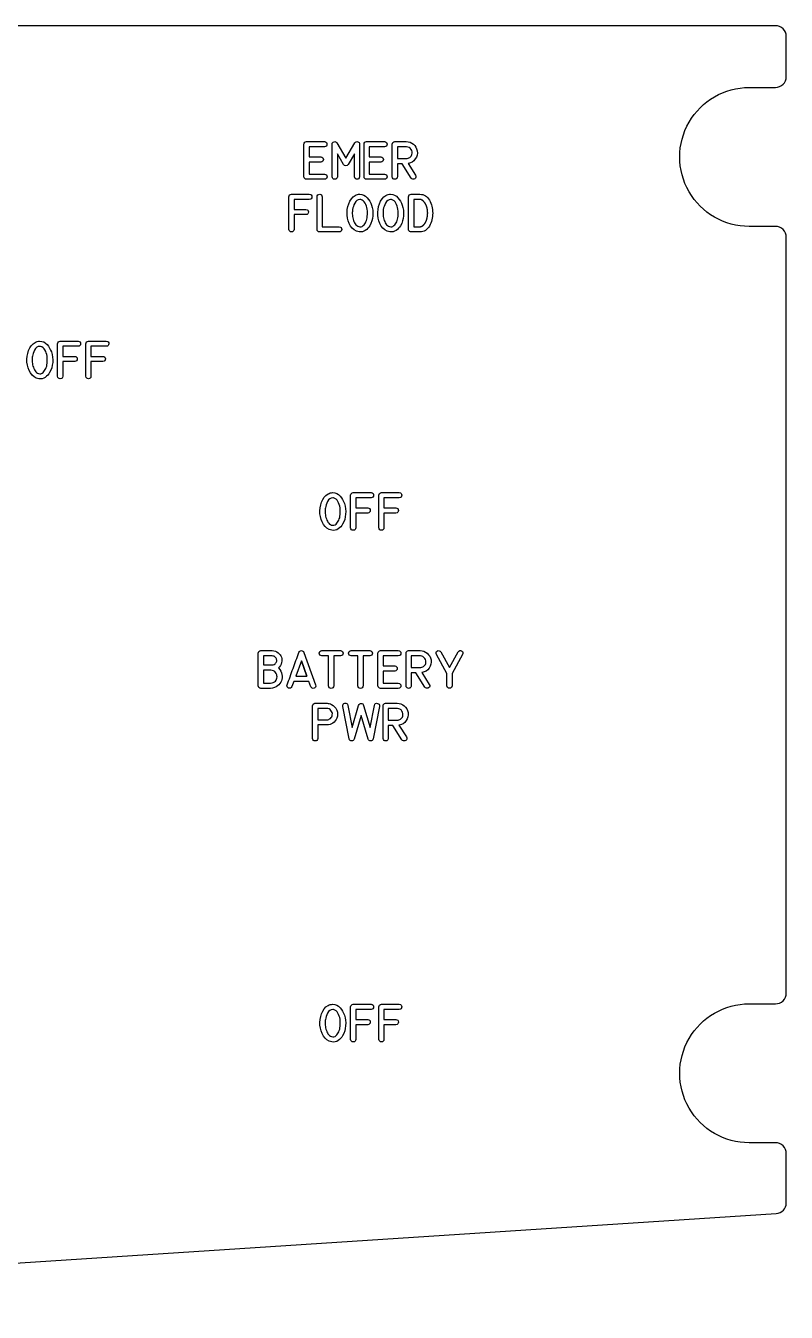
# Model space of a CAD drawing. Extents: x 33 to 177, y 88 to 209.
# Drawn here: x 105.6 to 176.7, y 88.3 to 208.7 of the extents above; entities that cross this region are included whole.
import ezdxf

# ---------------------------------------------------------------- set-up
doc = ezdxf.new("R2010")
doc.units = 0
doc.layers.add('Top', color=7, linetype='CONTINUOUS')

msp = doc.modelspace()

# ---------------------------------------------------------------- linework, layer by layer
at = {"layer": 'Top', "color": 3}
for points in [[(175.724937, 208.678362), (34.274989, 208.678362)], [(176.724956, 203.904044), (176.724956, 207.678343)], [(173.262442, 202.904062), (175.724937, 202.904062)], [(175.724937, 189.904063), (173.262442, 189.904063)], [(176.724956, 118.17907), (176.724956, 188.904044)], [(173.262442, 117.179085), (175.724937, 117.179085)], [(175.724937, 104.179078), (173.262442, 104.179078)], [(176.724956, 98.546497), (176.724956, 103.179059)], [(34.340076, 88.323608), (175.790059, 97.548595)]]:
    msp.add_lwpolyline(points, dxfattribs=at)
at = {"layer": 'Top', "color": 1}
for points in [[(131.621449, 194.555001), (131.621449, 197.597013)], [(131.866051, 197.838167), (133.533471, 197.838167)], [(134.256734, 194.551558), (134.256734, 197.593566)], [(134.709763, 197.721035), (135.538305, 196.296494), (136.375462, 197.721035)], [(136.825045, 197.593566), (136.825002, 194.551558)], [(137.237649, 194.555001), (137.237649, 197.597013)], [(137.48225, 197.838167), (139.149671, 197.838167)], [(139.872892, 194.553265), (139.872892, 197.596999)], [(140.114046, 197.838153), (141.183747, 197.838153)], [(133.533471, 197.35758), (132.105484, 197.35758), (132.105484, 196.415348), (133.194128, 196.415348)], [(135.329835, 195.69188), (134.742448, 196.697845), (134.744212, 194.551558)], [(136.339246, 194.551558), (136.339246, 196.703013), (135.748412, 195.69188)], [(139.149671, 197.35758), (137.721683, 197.35758), (137.721683, 196.415348), (138.810331, 196.415348)], [(141.207863, 197.352411), (140.358648, 197.352411), (140.358648, 196.249984), (141.183747, 196.249984)], [(133.194128, 195.926145), (132.105484, 195.926145), (132.105484, 194.794434), (133.533471, 194.794434)], [(138.810331, 195.926145), (137.721683, 195.926145), (137.721683, 194.794434), (139.149671, 194.794434)], [(141.638497, 194.424089), (140.789286, 195.76595), (140.358648, 195.76595), (140.358648, 194.553279)], [(141.388731, 195.784883), (141.355994, 195.779732), (142.048463, 194.684191)], [(133.533471, 194.310399), (131.866051, 194.310399)], [(139.149671, 194.310399), (137.48225, 194.310399)], [(130.205961, 189.631027), (130.205961, 192.669592)], [(130.450558, 192.914194), (132.117983, 192.914194)], [(132.841203, 189.624137), (132.841203, 192.669592)], [(133.326959, 192.669592), (133.326959, 189.865292), (134.916868, 189.867056)], [(141.401294, 189.631027), (141.39953, 189.631027), (141.401294, 192.673039)], [(141.642406, 192.914208), (141.640727, 192.914194)], [(141.640727, 192.914194), (142.452043, 192.914194)], [(132.114536, 192.430159), (130.689995, 192.430159), (130.689995, 191.487928), (131.801034, 191.487928)], [(142.467494, 192.429341), (142.458887, 192.429341), (142.452008, 192.429341), (141.883571, 192.429341), (141.883571, 189.873085), (141.883571, 189.873085), (142.452043, 189.872182)], [(142.655278, 192.372367), (142.624268, 192.387889)], [(143.129339, 191.652307), (143.125811, 191.669523)], [(143.170826, 191.431787), (143.170826, 191.449002)], [(131.801034, 191.003893), (130.689995, 191.003893), (130.689995, 189.631027)], [(143.153469, 190.770387), (143.156997, 190.787602)], [(143.172589, 190.88578), (143.172589, 190.899573)], [(143.184937, 191.051197), (143.184937, 191.066684)], [(143.188464, 191.199257), (143.188464, 191.218201), (143.188464, 191.233688), (143.188464, 191.250904)], [(143.188464, 191.085628), (143.188464, 191.099421)], [(143.190228, 191.118366), (143.190228, 191.133853), (143.190228, 191.151068), (143.190228, 191.166555), (143.190228, 191.18377)], [(134.915143, 189.384746), (133.085805, 189.384704)], [(142.452043, 189.386426), (141.640727, 189.386426), (141.644254, 189.386426), (141.640727, 189.386426)], [(142.452043, 189.872182), (142.458922, 189.872182), (142.46753, 189.872182), (142.47268, 189.872182)], [(142.481288, 189.873945), (142.488167, 189.873945)], [(142.498504, 189.875709), (142.505383, 189.875709)], [(142.51399, 189.877473), (142.52087, 189.877473)], [(142.558758, 189.889679), (142.565637, 189.889679)], [(142.653443, 189.927814), (142.670659, 189.936422)], [(142.686145, 189.946829), (142.701632, 189.957165)], [(142.767037, 190.003803), (142.780831, 190.017596), (142.78771, 190.024475), (142.796318, 190.033083), (142.803197, 190.039962), (142.811805, 190.04857)], [(142.827291, 190.062364), (142.834171, 190.069243), (142.842778, 190.07785), (142.849658, 190.08473)], [(108.584729, 175.889764), (108.584729, 178.928329)], [(108.82933, 179.17293), (110.496751, 179.17293)], [(110.493308, 178.688896), (109.068763, 178.688896), (109.068763, 177.746664), (110.179802, 177.746664)], [(111.219972, 175.889764), (111.219972, 178.928329)], [(111.464573, 179.17293), (113.131994, 179.17293)], [(113.128551, 178.688896), (111.704006, 178.688896), (111.704006, 177.746664), (112.815045, 177.746664)], [(110.179802, 177.26263), (109.068763, 177.26263), (109.068763, 175.889764)], [(112.815045, 177.26263), (111.704006, 177.26263), (111.704006, 175.889764)], [(136.230175, 164.997974), (137.897599, 164.997974)], [(138.865421, 164.997974), (140.532842, 164.997974)], [(135.985573, 161.714807), (135.985573, 164.753373)], [(137.894152, 164.513939), (136.469611, 164.513939), (136.469611, 163.571708), (137.58065, 163.571708)], [(138.62082, 161.714807), (138.62082, 164.753373)], [(140.529395, 164.513939), (139.104854, 164.513939), (139.104854, 163.571708), (140.215893, 163.571708)], [(137.58065, 163.087673), (136.469611, 163.087673), (136.469611, 161.714807)], [(140.215893, 163.087673), (139.104854, 163.087673), (139.104854, 161.714807)], [(127.336428, 146.930369), (127.336428, 149.974102)], [(127.58103, 150.218704), (128.650741, 150.218704)], [(128.650741, 149.729501), (127.82392, 149.729501), (127.82392, 148.88029), (128.655909, 148.88029)], [(131.606139, 150.060229), (132.710288, 147.014774)], [(133.292585, 150.218704), (135.040964, 150.218704)], [(133.924757, 146.932094), (133.924757, 149.732948), (133.292585, 149.732948)], [(135.040964, 149.732948), (134.410513, 149.732948), (134.410513, 146.932094)], [(136.033657, 150.218704), (137.782036, 150.218704)], [(136.665829, 146.932094), (136.665829, 149.732948), (136.033657, 149.732948)], [(137.782036, 149.732948), (137.151585, 149.732948), (137.151585, 146.932094)], [(138.533582, 146.935537), (138.533582, 149.977549)], [(138.778183, 150.218704), (140.445604, 150.218704)], [(140.445604, 149.738116), (139.017616, 149.738116), (139.017616, 148.795884), (140.106264, 148.795884)], [(141.168824, 146.933801), (141.168824, 149.977535)], [(141.409982, 150.21869), (142.479679, 150.21869)], [(142.503795, 149.732948), (141.654584, 149.732948), (141.654584, 148.63052), (142.479679, 148.63052)], [(144.991503, 146.938984), (144.991503, 148.091364), (144.002765, 149.860417)], [(144.424788, 150.09296), (145.232661, 148.649468), (146.040531, 150.09296)], [(146.462554, 149.860417), (145.472094, 148.091364), (145.472094, 146.938984)], [(128.518104, 148.396255), (127.82392, 148.396255), (127.82392, 147.178417), (128.497434, 147.178417)], [(140.106264, 148.306682), (139.017616, 148.306682), (139.017616, 147.17497), (140.445604, 147.17497)], [(142.934433, 146.804625), (142.085218, 148.146486), (141.654584, 148.146486), (141.654584, 146.933816)], [(142.684664, 148.165419), (142.651926, 148.160269), (143.344399, 147.064728)], [(132.253816, 146.845967), (132.076394, 147.338613), (130.672522, 147.338613), (130.500265, 146.858025)], [(128.50261, 146.690936), (128.497424, 146.690936), (127.58103, 146.690936)], [(140.445604, 146.690936), (138.778183, 146.690936)], [(132.422941, 142.009789), (132.422941, 145.053522)], [(132.650316, 145.294677), (132.665838, 145.294677), (133.74766, 145.294719)], [(133.74766, 144.808963), (132.910503, 144.808963), (132.910503, 143.753042), (133.74766, 143.753042)], [(133.74766, 145.294719), (133.780397, 145.294719)], [(135.848301, 141.965043), (135.252299, 145.007055)], [(135.734612, 145.09835), (136.132519, 143.034743), (136.735408, 145.09835)], [(137.20222, 145.09835), (137.805108, 143.038186), (138.208184, 145.09835)], [(138.685328, 145.007055), (138.089326, 141.965043)], [(139.019951, 142.009817), (139.019951, 145.053551)], [(139.26111, 145.294705), (140.330806, 145.294705)], [(140.354922, 144.808963), (139.505711, 144.808963), (139.505711, 143.706536), (140.330806, 143.706536)], [(133.780316, 143.267286), (133.747579, 143.265522), (132.910422, 143.265522), (132.910422, 142.009789)], [(137.619075, 141.940927), (136.967951, 144.163008), (136.321999, 141.940927)], [(140.78556, 141.880637), (139.936346, 143.222501), (139.505711, 143.222501), (139.505711, 142.009831)], [(140.535791, 143.241435), (140.503053, 143.236249), (141.195526, 142.140743)], [(135.985573, 113.853434), (135.985573, 116.891999)], [(136.230175, 117.136601), (137.897599, 117.136601)], [(138.62082, 113.853434), (138.62082, 116.891999)], [(138.865421, 117.136601), (140.532842, 117.136601)], [(137.894152, 116.652566), (136.469611, 116.652566), (136.469611, 115.710335), (137.58065, 115.710335)], [(140.529395, 116.652566), (139.104854, 116.652566), (139.104854, 115.710335), (140.215893, 115.710335)], [(137.58065, 115.2263), (136.469611, 115.2263), (136.469611, 113.853434)], [(140.215893, 115.2263), (139.104854, 115.2263), (139.104854, 113.853434)]]:
    msp.add_lwpolyline(points, dxfattribs=at)
for points in [[(133.533471, 197.35758)], [(139.149671, 197.35758)], [(136.853337, 192.424991)], [(137.940296, 191.899615)], [(139.728504, 192.424991)], [(140.815423, 191.899615)], [(130.205961, 189.631027)], [(106.913657, 178.683728)], [(108.000584, 178.158351)], [(108.584729, 175.889764)], [(111.219972, 175.889764)], [(134.314509, 164.508771)], [(135.401428, 163.983395)], [(135.985573, 161.714807)], [(138.62082, 161.714807)], [(128.650741, 149.729501)], [(131.900693, 147.822647), (131.377042, 149.269583), (130.849944, 147.822647)], [(131.377042, 149.269583), (131.900693, 147.822647)], [(140.445604, 149.738116)], [(130.047236, 147.023389)], [(133.924757, 146.932094)], [(136.665829, 146.932094)], [(133.74766, 144.808963)], [(137.20222, 145.09835)], [(134.314509, 116.647398)], [(135.401428, 116.122022)], [(135.985573, 113.853434)], [(138.62082, 113.853434)]]:
    msp.add_lwpolyline(points, close=True, dxfattribs=at)
at = {"layer": 'Top', "color": 3}
for points in [[(176.431446, 208.385733), (176.243661, 208.573235), (175.990367, 208.678539), (175.724937, 208.678362)], [(176.724956, 207.678343), (176.724744, 207.943738), (176.619157, 208.198267), (176.431446, 208.385733)], [(176.432361, 203.197644), (176.619864, 203.385355), (176.725168, 203.638757), (176.724956, 203.904044)], [(167.63324, 199.654062), (168.794337, 201.665141), (170.940248, 202.904062), (173.262442, 202.904062)], [(175.724937, 202.904062), (175.990367, 202.904237), (176.244756, 203.009858), (176.432361, 203.197644)], [(167.63324, 193.154063), (166.472143, 195.165142), (166.472143, 197.642946), (167.63324, 199.654062)], [(173.262442, 189.904063), (170.940248, 189.904063), (168.794337, 191.142947), (167.63324, 193.154063)], [(176.431446, 189.611468), (176.243661, 189.79897), (175.990367, 189.90424), (175.724937, 189.904063)], [(176.724956, 188.904044), (176.724744, 189.169439), (176.619157, 189.423968), (176.431446, 189.611468)], [(176.432361, 117.472667), (176.619864, 117.660381), (176.725168, 117.91378), (176.724956, 118.17907)], [(167.63324, 113.929087), (168.794337, 115.940166), (170.940248, 117.179085), (173.262442, 117.179085)], [(175.724937, 117.179085), (175.990367, 117.179262), (176.244756, 117.284884), (176.432361, 117.472667)], [(167.63324, 107.429089), (166.472143, 109.440168), (166.472143, 111.917971), (167.63324, 113.929087)], [(173.262442, 104.179078), (170.940248, 104.179078), (168.794337, 105.417962), (167.63324, 107.429089)], [(176.431446, 103.886501), (176.243661, 104.073985), (175.990367, 104.179263), (175.724937, 104.179078)], [(176.724956, 103.179059), (176.724744, 103.444462), (176.619157, 103.698991), (176.431446, 103.886501)], [(175.790059, 97.548595), (176.316262, 97.583281), (176.725239, 98.019156), (176.724956, 98.546497)]]:
    msp.add_open_spline(points, degree=3, dxfattribs=at)
at = {"layer": 'Top', "color": 1}
for points in [[(131.621449, 197.597013), (131.643274, 197.748596), (131.724808, 197.828981), (131.866051, 197.838167)], [(133.533471, 197.838167), (133.695389, 197.825538), (133.775774, 197.744579), (133.774626, 197.595291)], [(133.774626, 197.595291), (133.774626, 197.447151), (133.694241, 197.367914), (133.533471, 197.35758)], [(134.256734, 197.593566), (134.26593, 197.725629), (134.323922, 197.804293), (134.43071, 197.829556)], [(134.43071, 197.829556), (134.537507, 197.855967), (134.630525, 197.819794), (134.709763, 197.721035)], [(136.375462, 197.721035), (136.454698, 197.819794), (136.546567, 197.855967), (136.651069, 197.829556)], [(136.651069, 197.829556), (136.756719, 197.803143), (136.814711, 197.724479), (136.825045, 197.593566)], [(137.237649, 197.597013), (137.259474, 197.748596), (137.341008, 197.828981), (137.48225, 197.838167)], [(139.149671, 197.838167), (139.311591, 197.825538), (139.391976, 197.744579), (139.390826, 197.595291)], [(139.390826, 197.595291), (139.390826, 197.447151), (139.310441, 197.367914), (139.149671, 197.35758)], [(139.872892, 197.596999), (139.872892, 197.663603), (139.895859, 197.720447), (139.941792, 197.767531)], [(139.941792, 197.767531), (139.988876, 197.814613), (140.046294, 197.838153), (140.114046, 197.838153)], [(141.183747, 197.838153), (141.44098, 197.838153), (141.664336, 197.756046), (141.853814, 197.591831)], [(141.853814, 197.591831), (142.043296, 197.428763), (142.161003, 197.221484), (142.206937, 196.969994)], [(133.194128, 196.415348), (133.357196, 196.391232), (133.438156, 196.309125), (133.437008, 196.169025)], [(138.810331, 196.415348), (138.973399, 196.391232), (139.054358, 196.309125), (139.053208, 196.169025)], [(141.183747, 196.249984), (141.30088, 196.249984), (141.408827, 196.285583), (141.507585, 196.35678)], [(141.635054, 197.1147), (141.5317, 197.258245), (141.389303, 197.337482), (141.207863, 197.352411)], [(142.034683, 196.212075), (141.872763, 195.977807), (141.657446, 195.83541), (141.388731, 195.784883)], [(141.507585, 196.35678), (141.607492, 196.42798), (141.674671, 196.520998), (141.709123, 196.635834)], [(141.709123, 196.635834), (141.763096, 196.812681), (141.738406, 196.972303), (141.635054, 197.1147)], [(142.206937, 196.969994), (142.255169, 196.70013), (142.197751, 196.44749), (142.034683, 196.212075)], [(133.437008, 196.169025), (133.437008, 196.030073), (133.356048, 195.949114), (133.194128, 195.926145)], [(135.536542, 195.573026), (135.459601, 195.569593), (135.390699, 195.609211), (135.329835, 195.69188)], [(135.748412, 195.69188), (135.685253, 195.616088), (135.61463, 195.57647), (135.536542, 195.573026)], [(139.053208, 196.169025), (139.053208, 196.030073), (138.972249, 195.949114), (138.810331, 195.926145)], [(131.866051, 194.310399), (131.722503, 194.328767), (131.64097, 194.410301), (131.621449, 194.555001)], [(133.533471, 194.794434), (133.695389, 194.770318), (133.776348, 194.689359), (133.776348, 194.551558)], [(133.776348, 194.551558), (133.776348, 194.413754), (133.695389, 194.333368), (133.533471, 194.310399)], [(134.494446, 194.312125), (134.347456, 194.3133), (134.268218, 194.393112), (134.256734, 194.551558)], [(134.744212, 194.551558), (134.725844, 194.391936), (134.642589, 194.312125), (134.494446, 194.312125)], [(136.580401, 194.310399), (136.443747, 194.311575), (136.363362, 194.391961), (136.339246, 194.551558)], [(136.825002, 194.551558), (136.799739, 194.390786), (136.718205, 194.310399), (136.580401, 194.310399)], [(137.48225, 194.310399), (137.338705, 194.328767), (137.257172, 194.410301), (137.237649, 194.555001)], [(139.149671, 194.794434), (139.311591, 194.770318), (139.392551, 194.689359), (139.392551, 194.551558)], [(139.392551, 194.551558), (139.392551, 194.413754), (139.311591, 194.333368), (139.149671, 194.310399)], [(139.96763, 194.362064), (139.904471, 194.409145), (139.872892, 194.472879), (139.872892, 194.553265)], [(140.222568, 194.33624), (140.131847, 194.292602), (140.046868, 194.30121), (139.96763, 194.362064)], [(140.358648, 194.553279), (140.358648, 194.453373), (140.313288, 194.381027), (140.222568, 194.33624)], [(141.79525, 194.317289), (141.72405, 194.329919), (141.671799, 194.365518), (141.638497, 194.424089)], [(141.986452, 194.35691), (141.931331, 194.317864), (141.867597, 194.304657), (141.79525, 194.317289)], [(142.048463, 194.684191), (142.121958, 194.554428), (142.101287, 194.445334), (141.986452, 194.35691)], [(130.205961, 192.669592), (130.226633, 192.821176), (130.308166, 192.902709), (130.450558, 192.914194)], [(132.357416, 192.669592), (132.357416, 192.520304), (132.276456, 192.440493), (132.114536, 192.430159)], [(132.117983, 192.914194), (132.277605, 192.901564), (132.357416, 192.82003), (132.357416, 192.669592)], [(132.841203, 192.669592), (132.865319, 192.834958), (132.949149, 192.915917), (133.092694, 192.912472)], [(133.092694, 192.912472), (133.236239, 192.91012), (133.314328, 192.82916), (133.326959, 192.669592)], [(135.806063, 192.03053), (135.933533, 192.381929), (136.13622, 192.637439), (136.414123, 192.797061)], [(136.414123, 192.797061), (136.549629, 192.875149), (136.691452, 192.914194), (136.83959, 192.914194)], [(136.83959, 192.914194), (137.122086, 192.914194), (137.352907, 192.807396), (137.532052, 192.593802)], [(137.532052, 192.593802), (137.711196, 192.381355), (137.847278, 192.149959), (137.940296, 191.899615)], [(138.681194, 192.03053), (138.808662, 192.381929), (139.011347, 192.637439), (139.289251, 192.797061)], [(139.289251, 192.797061), (139.424757, 192.875149), (139.56658, 192.914194), (139.714721, 192.914194)], [(139.714721, 192.914194), (139.997217, 192.914194), (140.228038, 192.807396), (140.407183, 192.593802)], [(140.407183, 192.593802), (140.586327, 192.381355), (140.722408, 192.149959), (140.815423, 191.899615)], [(141.39953, 192.686832), (141.402963, 192.749991), (141.427653, 192.80339), (141.473599, 192.847028)], [(141.401294, 192.673039), (141.400118, 192.676473), (141.39953, 192.68107), (141.39953, 192.686832)], [(141.473599, 192.847028), (141.52068, 192.891815), (141.576949, 192.914208), (141.642406, 192.914208)], [(142.452043, 192.914194), (142.855119, 192.914194), (143.157138, 192.730456), (143.358101, 192.36298)], [(131.801034, 191.487928), (131.959508, 191.476451), (132.039893, 191.398936), (132.042189, 191.255384)], [(135.656203, 190.94705), (135.629792, 191.317971), (135.679745, 191.679131), (135.806063, 192.03053)], [(136.1678, 191.501707), (136.145975, 191.384576), (136.137932, 191.242754), (136.14367, 191.076241)], [(136.372781, 192.083926), (136.264836, 191.856552), (136.196509, 191.662479), (136.1678, 191.501707)], [(136.853369, 192.424991), (136.642072, 192.424991), (136.481876, 192.311303), (136.372781, 192.083926)], [(136.932575, 192.414655), (136.909597, 192.421545), (136.883185, 192.424991), (136.853337, 192.424991)], [(137.339097, 192.085651), (137.243781, 192.257905), (137.108274, 192.367573), (136.932575, 192.414655)], [(137.530298, 191.506875), (137.498144, 191.72162), (137.43441, 191.914545), (137.339097, 192.085651)], [(137.545821, 190.864366), (137.568775, 191.079111), (137.563601, 191.293281), (137.530298, 191.506875)], [(137.940296, 191.899615), (138.045945, 191.581518), (138.085563, 191.251365), (138.05915, 190.909155)], [(138.531331, 190.94705), (138.50492, 191.317971), (138.554874, 191.679131), (138.681194, 192.03053)], [(139.042928, 191.501707), (139.021103, 191.384576), (139.013059, 191.242754), (139.018798, 191.076241)], [(139.247909, 192.083926), (139.139964, 191.856552), (139.071637, 191.662479), (139.042928, 191.501707)], [(139.7285, 192.424991), (139.517201, 192.424991), (139.357004, 192.311303), (139.247909, 192.083926)], [(139.807741, 192.414655), (139.784763, 192.421545), (139.758351, 192.424991), (139.728504, 192.424991)], [(140.21426, 192.085651), (140.118946, 192.257905), (139.98344, 192.367573), (139.807741, 192.414655)], [(140.405461, 191.506875), (140.373309, 191.72162), (140.309575, 191.914545), (140.21426, 192.085651)], [(140.420948, 190.864366), (140.443926, 191.079111), (140.438763, 191.293281), (140.405461, 191.506875)], [(140.815423, 191.899615), (140.921073, 191.581518), (140.960692, 191.251365), (140.934281, 190.909155)], [(142.498504, 192.427577), (142.491613, 192.428753), (142.481276, 192.429341), (142.467494, 192.429341)], [(142.529513, 192.422426), (142.50884, 192.42586), (142.498504, 192.427577), (142.498504, 192.427577)], [(142.543306, 192.415547), (142.53872, 192.417899), (142.534122, 192.420192), (142.529513, 192.422426)], [(142.558793, 192.412019), (142.553055, 192.413195), (142.547892, 192.414371), (142.543306, 192.415547)], [(142.591531, 192.399954), (142.576597, 192.405693), (142.565684, 192.409715), (142.558793, 192.412019)], [(142.624268, 192.387889), (142.619682, 192.390241), (142.60877, 192.394263), (142.591531, 192.399954)], [(142.686287, 192.353423), (142.663309, 192.367205), (142.652973, 192.37352), (142.655278, 192.372367)], [(142.719024, 192.331022), (142.692613, 192.348237), (142.681701, 192.355704), (142.686287, 192.353423)], [(142.751762, 192.305163), (142.740285, 192.314359), (142.729372, 192.322978), (142.719024, 192.331022)], [(142.7845, 192.27934), (142.776456, 192.285078), (142.765544, 192.293686), (142.751762, 192.305163)], [(142.81378, 192.250059), (142.804584, 192.260384), (142.794824, 192.270144), (142.7845, 192.27934)], [(142.844789, 192.217322), (142.837898, 192.225365), (142.827562, 192.236278), (142.81378, 192.250059)], [(142.875798, 192.182855), (142.862016, 192.198942), (142.85168, 192.210431), (142.844789, 192.217322)], [(142.90335, 192.14496), (142.900998, 192.147312), (142.891814, 192.159944), (142.875798, 192.182855)], [(142.932631, 192.105343), (142.926892, 192.115668), (142.917132, 192.128874), (142.90335, 192.14496)], [(142.937816, 192.095007), (142.935465, 192.098441), (142.933736, 192.101886), (142.932631, 192.105343)], [(142.944696, 192.084671), (142.942344, 192.088128), (142.940051, 192.091573), (142.937816, 192.095007)], [(142.958489, 192.063998), (142.956137, 192.068584), (142.951539, 192.075475), (142.944696, 192.084671)], [(142.963675, 192.051933), (142.962499, 192.056519), (142.96077, 192.060541), (142.958489, 192.063998)], [(142.972283, 192.041597), (142.968849, 192.045054), (142.96598, 192.048499), (142.963675, 192.051933)], [(142.986076, 192.019195), (142.975752, 192.035282), (142.971154, 192.042749), (142.972283, 192.041597)], [(142.99987, 191.995065), (142.992979, 192.006542), (142.988381, 192.014586), (142.986076, 192.019195)], [(143.005056, 191.983), (143.002704, 191.987586), (143.000975, 191.991608), (142.99987, 191.995065)], [(143.011935, 191.972664), (143.009583, 191.976098), (143.00729, 191.979543), (143.005056, 191.983)], [(143.024, 191.946841), (143.019414, 191.958318), (143.015392, 191.966926), (143.011935, 191.972664)], [(143.034336, 191.922711), (143.02975, 191.934188), (143.026305, 191.942231), (143.024, 191.946841)], [(143.046401, 191.896888), (143.041815, 191.908365), (143.037793, 191.916972), (143.034336, 191.922711)], [(143.051552, 191.883094), (143.0492, 191.88768), (143.047483, 191.892278), (143.046401, 191.896888)], [(143.058431, 191.871029), (143.056079, 191.874463), (143.053786, 191.878484), (143.051552, 191.883094)], [(143.061959, 191.855542), (143.060783, 191.861281), (143.059607, 191.866443), (143.058431, 191.871029)], [(143.068838, 191.843477), (143.066486, 191.846934), (143.064193, 191.850956), (143.061959, 191.855542)], [(143.079174, 191.815925), (143.074588, 191.827402), (143.071143, 191.836586), (143.068838, 191.843477)], [(143.08951, 191.786645), (143.088335, 191.790079), (143.084889, 191.799839), (143.079174, 191.815925)], [(143.093038, 191.771158), (143.091862, 191.776896), (143.090686, 191.782059), (143.08951, 191.786645)], [(143.099917, 191.759093), (143.097566, 191.762527), (143.095273, 191.766548), (143.093038, 191.771158)], [(143.108525, 191.729812), (143.106173, 191.737856), (143.103304, 191.747616), (143.099917, 191.759093)], [(143.117133, 191.700532), (143.106808, 191.731536), (143.103939, 191.741297), (143.108525, 191.729812)], [(143.120661, 191.683316), (143.118309, 191.689055), (143.117133, 191.694793), (143.117133, 191.700532)], [(143.125811, 191.669523), (143.124635, 191.674109), (143.122918, 191.678707), (143.120661, 191.683316)], [(143.13449, 191.638514), (143.132138, 191.6431), (143.130421, 191.647698), (143.129339, 191.652307)], [(143.139675, 191.609233), (143.137324, 191.623015), (143.135595, 191.632775), (143.13449, 191.638514)], [(143.148283, 191.578224), (143.143697, 191.592006), (143.140828, 191.602342), (143.139675, 191.609233)], [(143.153469, 191.545487), (143.152293, 191.55353), (143.150564, 191.564442), (143.148283, 191.578224)], [(143.158655, 191.512749), (143.157479, 191.520792), (143.15575, 191.531705), (143.153469, 191.545487)], [(143.160419, 191.495533), (143.159243, 191.501272), (143.158655, 191.50701), (143.158655, 191.512749)], [(143.163946, 191.48174), (143.16277, 191.486326), (143.161595, 191.490924), (143.160419, 191.495533)], [(143.170826, 191.449002), (143.168474, 191.462784), (143.166181, 191.473697), (143.163946, 191.48174)], [(143.174353, 191.4163), (143.173177, 191.420886), (143.172001, 191.426048), (143.170826, 191.431787)], [(143.177881, 191.383562), (143.177881, 191.391605), (143.176705, 191.402518), (143.174353, 191.4163)], [(143.179645, 191.352553), (143.179645, 191.366335), (143.179057, 191.376671), (143.177881, 191.383562)], [(143.358101, 192.36298), (143.559066, 191.995504), (143.659548, 191.591281), (143.659548, 191.15031)], [(132.042189, 191.255384), (132.04454, 191.111839), (131.964155, 191.028009), (131.801034, 191.003893)], [(135.974874, 189.939361), (135.789988, 190.24138), (135.683765, 190.577277), (135.656203, 190.94705)], [(136.14367, 191.076241), (136.149409, 190.909728), (136.173524, 190.744937), (136.216014, 190.58187)], [(136.216014, 190.58187), (136.258505, 190.419952), (136.32224, 190.273536), (136.407219, 190.14262)], [(137.156524, 189.978981), (137.273658, 190.093817), (137.362082, 190.215543), (137.421795, 190.344158)], [(137.421795, 190.344158), (137.482658, 190.476221), (137.524, 190.649624), (137.545821, 190.864366)], [(138.05915, 190.909155), (138.033886, 190.566943), (137.940294, 190.254588), (137.778375, 189.972091)], [(138.850001, 189.939361), (138.665116, 190.24138), (138.558892, 190.577277), (138.531331, 190.94705)], [(139.018798, 191.076241), (139.024536, 190.909728), (139.048652, 190.744937), (139.091145, 190.58187)], [(139.091145, 190.58187), (139.133634, 190.419952), (139.197368, 190.273536), (139.282347, 190.14262)], [(140.031652, 189.978981), (140.148785, 190.093817), (140.23721, 190.215543), (140.296926, 190.344158)], [(140.296926, 190.344158), (140.357789, 190.476221), (140.39913, 190.649624), (140.420948, 190.864366)], [(140.934281, 190.909155), (140.909017, 190.566943), (140.815425, 190.254588), (140.653506, 189.972091)], [(142.908218, 190.158777), (142.91057, 190.162235), (142.91344, 190.16568), (142.916826, 190.169114)], [(142.916826, 190.169114), (142.919178, 190.172547), (142.920907, 190.175993), (142.922012, 190.17945)], [(142.922012, 190.17945), (142.924364, 190.182884), (142.927233, 190.186329), (142.93062, 190.189787)], [(142.93062, 190.189787), (142.931796, 190.193244), (142.933524, 190.196689), (142.935806, 190.200123)], [(142.935806, 190.200123), (142.939239, 190.204709), (142.942109, 190.208731), (142.944413, 190.212188)], [(142.944413, 190.212188), (142.951304, 190.221384), (142.955902, 190.228274), (142.958207, 190.232861)], [(142.958207, 190.232861), (142.960559, 190.236318), (142.962287, 190.239763), (142.963393, 190.243197)], [(142.963393, 190.243197), (142.965745, 190.247783), (142.968614, 190.251805), (142.972001, 190.255262)], [(142.972001, 190.255262), (142.974352, 190.258696), (142.976081, 190.262141), (142.977186, 190.265598)], [(142.977186, 190.265598), (142.979538, 190.270184), (142.982407, 190.274206), (142.985794, 190.277663)], [(142.985794, 190.277663), (142.988146, 190.283402), (142.991591, 190.290869), (142.99613, 190.300065)], [(142.99613, 190.300065), (142.998482, 190.303522), (143.000211, 190.307543), (143.001316, 190.31213)], [(143.001316, 190.31213), (143.003668, 190.316716), (143.006537, 190.321313), (143.009924, 190.325923)], [(143.009924, 190.325923), (143.012276, 190.329357), (143.013993, 190.332802), (143.015075, 190.336259)], [(143.015075, 190.336259), (143.017426, 190.340846), (143.020296, 190.345443), (143.023682, 190.350053)], [(143.023682, 190.350053), (143.024858, 190.353487), (143.026034, 190.357508), (143.02721, 190.362118)], [(143.02721, 190.362118), (143.029562, 190.366704), (143.031855, 190.371302), (143.034089, 190.375912)], [(143.034089, 190.375912), (143.037523, 190.38165), (143.041545, 190.39027), (143.046154, 190.40177)], [(143.046154, 190.40177), (143.057631, 190.430479), (143.061653, 190.439663), (143.058219, 190.429322)], [(143.058219, 190.429322), (143.059395, 190.432756), (143.060571, 190.436777), (143.061747, 190.441387)], [(143.061747, 190.441387), (143.064099, 190.447125), (143.066392, 190.452288), (143.068626, 190.456874)], [(143.068626, 190.456874), (143.069802, 190.46146), (143.070978, 190.466058), (143.072154, 190.470667)], [(143.072154, 190.470667), (143.074506, 190.475254), (143.076799, 190.480416), (143.079033, 190.486154)], [(143.079033, 190.486154), (143.08249, 190.496479), (143.085359, 190.505663), (143.087641, 190.513706)], [(143.087641, 190.513706), (143.088817, 190.518292), (143.089993, 190.52289), (143.091169, 190.5275)], [(143.091169, 190.5275), (143.09352, 190.532086), (143.095813, 190.537248), (143.098048, 190.542987)], [(143.098048, 190.542987), (143.093462, 190.53151), (143.096331, 190.54127), (143.106655, 190.572267)], [(143.106655, 190.572267), (143.109007, 190.578006), (143.112453, 190.587766), (143.116992, 190.601548)], [(143.116992, 190.601548), (143.116992, 190.606134), (143.11758, 190.610732), (143.118756, 190.615341)], [(143.118756, 190.615341), (143.121108, 190.62108), (143.122836, 190.626818), (143.123942, 190.632557)], [(143.123942, 190.632557), (143.125117, 190.637143), (143.126293, 190.641741), (143.127469, 190.64635)], [(143.127469, 190.64635), (143.128645, 190.652089), (143.130374, 190.657827), (143.132655, 190.663566)], [(143.132655, 190.663566), (143.132655, 190.667023), (143.133243, 190.671045), (143.134419, 190.675631)], [(143.134419, 190.675631), (143.136771, 190.681369), (143.138499, 190.687108), (143.139605, 190.692846)], [(143.139605, 190.692846), (143.140781, 190.70089), (143.142509, 190.711802), (143.144791, 190.725584)], [(143.144791, 190.725584), (143.144791, 190.73017), (143.145379, 190.734768), (143.146555, 190.739377)], [(143.146555, 190.739377), (143.148906, 190.745116), (143.150623, 190.750854), (143.151705, 190.756593)], [(143.151705, 190.756593), (143.151705, 190.761179), (143.152293, 190.765777), (143.153469, 190.770387)], [(143.156997, 190.787602), (143.158173, 190.795645), (143.159889, 190.806558), (143.162147, 190.82034)], [(143.162147, 190.82034), (143.162147, 190.824926), (143.162735, 190.830088), (143.163911, 190.835827)], [(143.163911, 190.835827), (143.166263, 190.841565), (143.16798, 190.847304), (143.169062, 190.853042)], [(143.169062, 190.853042), (143.169062, 190.861085), (143.170238, 190.871998), (143.172589, 190.88578)], [(143.172589, 190.899573), (143.173765, 190.905312), (143.174941, 190.911627), (143.176117, 190.918518)], [(143.176117, 190.918518), (143.178469, 190.932299), (143.179645, 190.943212), (143.179645, 190.951255)], [(143.183173, 191.316379), (143.183173, 191.324423), (143.181997, 191.33648), (143.179645, 191.352553)], [(143.179645, 190.951255), (143.180821, 190.959299), (143.181409, 190.970211), (143.181409, 190.983993)], [(143.181409, 190.983993), (143.182585, 190.992036), (143.183173, 191.003525), (143.183173, 191.018459)], [(143.184937, 191.28537), (143.184937, 191.299152), (143.184349, 191.309488), (143.183173, 191.316379)], [(143.183173, 191.018459), (143.184349, 191.026503), (143.184937, 191.037415), (143.184937, 191.051197)], [(143.188464, 191.250904), (143.188464, 191.257795), (143.187288, 191.269284), (143.184937, 191.28537)], [(143.184937, 191.066684), (143.186113, 191.072422), (143.187288, 191.078737), (143.188464, 191.085628)], [(143.190228, 191.18377), (143.190228, 191.189509), (143.18964, 191.194671), (143.188464, 191.199257)], [(143.188464, 191.099421), (143.18964, 191.10516), (143.190228, 191.111475), (143.190228, 191.118366)], [(143.659548, 191.15031), (143.659548, 190.709339), (143.558492, 190.305115), (143.356379, 189.937639)], [(130.455727, 189.389872), (130.312182, 189.38752), (130.228926, 189.467905), (130.205961, 189.631027)], [(130.689995, 189.631027), (130.678518, 189.472552), (130.600429, 189.392168), (130.455727, 189.389872)], [(133.085805, 189.384704), (132.944555, 189.3939), (132.863021, 189.473711), (132.841203, 189.624137)], [(135.158023, 189.619011), (135.156847, 189.473169), (135.075887, 189.39508), (134.915143, 189.384746)], [(134.916868, 189.867056), (135.079935, 189.848688), (135.16032, 189.766006), (135.158023, 189.619011)], [(136.774135, 189.395037), (136.42618, 189.4559), (136.159759, 189.637342), (135.974874, 189.939361)], [(136.407219, 190.14262), (136.492196, 190.012857), (136.603587, 189.92673), (136.741391, 189.884239)], [(136.741391, 189.884239), (136.902163, 189.833712), (137.040541, 189.865293), (137.156524, 189.978981)], [(137.359798, 189.524227), (137.182951, 189.401353), (136.98773, 189.358289), (136.774135, 189.395037)], [(137.778375, 189.972091), (137.67617, 189.796392), (137.536645, 189.647104), (137.359798, 189.524227)], [(139.649263, 189.395037), (139.30131, 189.4559), (139.034889, 189.637342), (138.850001, 189.939361)], [(139.282347, 190.14262), (139.367326, 190.012857), (139.478718, 189.92673), (139.616522, 189.884239)], [(139.616522, 189.884239), (139.777291, 189.833712), (139.915668, 189.865293), (140.031652, 189.978981)], [(140.234929, 189.524227), (140.058079, 189.401353), (139.862857, 189.358289), (139.649263, 189.395037)], [(140.653506, 189.972091), (140.551301, 189.796392), (140.411776, 189.647104), (140.234929, 189.524227)], [(141.578716, 189.396762), (141.459287, 189.425471), (141.400146, 189.503559), (141.401294, 189.631027)], [(141.640727, 189.386426), (141.602831, 189.392164), (141.582161, 189.395609), (141.578716, 189.396762)], [(143.356379, 189.937639), (143.155416, 189.570163), (142.853971, 189.386426), (142.452043, 189.386426)], [(142.47268, 189.872182), (142.475032, 189.873357), (142.477901, 189.873945), (142.481288, 189.873945)], [(142.488167, 189.873945), (142.491624, 189.875121), (142.49507, 189.875709), (142.498504, 189.875709)], [(142.505383, 189.875709), (142.507735, 189.876885), (142.510604, 189.877473), (142.51399, 189.877473)], [(142.52087, 189.877473), (142.523221, 189.878649), (142.526091, 189.879237), (142.529477, 189.879237)], [(142.529477, 189.879237), (142.534063, 189.881589), (142.538661, 189.882765), (142.543271, 189.882765)], [(142.543271, 189.882765), (142.545623, 189.882765), (142.547916, 189.883353), (142.55015, 189.884529)], [(142.55015, 189.884529), (142.552502, 189.886881), (142.555371, 189.888597), (142.558758, 189.889679)], [(142.565637, 189.889679), (142.569071, 189.890855), (142.572516, 189.892031), (142.575973, 189.893207)], [(142.575973, 189.893207), (142.578325, 189.893207), (142.580618, 189.893795), (142.582852, 189.894971)], [(142.582852, 189.894971), (142.585204, 189.896147), (142.588074, 189.897323), (142.59146, 189.898499)], [(142.59146, 189.898499), (142.598351, 189.900851), (142.603513, 189.903144), (142.606947, 189.905378)], [(142.606947, 189.905378), (142.62762, 189.912269), (142.633358, 189.914562), (142.624163, 189.912257)], [(142.624163, 189.912257), (142.626514, 189.912257), (142.628808, 189.912845), (142.631042, 189.914021)], [(142.631042, 189.914021), (142.633394, 189.916373), (142.636263, 189.918101), (142.63965, 189.919207)], [(142.63965, 189.919207), (142.649974, 189.926098), (142.654572, 189.928967), (142.653443, 189.927814)], [(142.670659, 189.936422), (142.67301, 189.937598), (142.675303, 189.938774), (142.677538, 189.93995)], [(142.677538, 189.93995), (142.67989, 189.942302), (142.682759, 189.944595), (142.686145, 189.946829)], [(142.701632, 189.957165), (142.703984, 189.958341), (142.706277, 189.959517), (142.708512, 189.960693)], [(142.708512, 189.960693), (142.711969, 189.963045), (142.715414, 189.965338), (142.718848, 189.967572)], [(142.718848, 189.967572), (142.7212, 189.968748), (142.723493, 189.970465), (142.725727, 189.972723)], [(142.725727, 189.972723), (142.728079, 189.975075), (142.730948, 189.977368), (142.734335, 189.979602)], [(142.734335, 189.979602), (142.736687, 189.980778), (142.73898, 189.981954), (142.741214, 189.98313)], [(142.741214, 189.98313), (142.743566, 189.985482), (142.746435, 189.987775), (142.749822, 189.990009)], [(142.749822, 189.990009), (142.752174, 189.992361), (142.757912, 189.996959), (142.767037, 190.003803)], [(142.811805, 190.04857), (142.815238, 190.050922), (142.820401, 190.05552), (142.827291, 190.062364)], [(142.849658, 190.08473), (142.852009, 190.088163), (142.854879, 190.091609), (142.858265, 190.095066)], [(142.858265, 190.095066), (142.872047, 190.113434), (142.876645, 190.119172), (142.872059, 190.112281)], [(142.872059, 190.112281), (142.880102, 190.120325), (142.885264, 190.126639), (142.887546, 190.131226)], [(142.887546, 190.131226), (142.89787, 190.145007), (142.902468, 190.151322), (142.901339, 190.15017)], [(142.901339, 190.15017), (142.903691, 190.153603), (142.905984, 190.156473), (142.908218, 190.158777)], [(105.716491, 177.205787), (105.690078, 177.576708), (105.740031, 177.937868), (105.866351, 178.289267)], [(105.866351, 178.289267), (105.993819, 178.640665), (106.196504, 178.896176), (106.474408, 179.055798)], [(106.433069, 178.342663), (106.325122, 178.115289), (106.256794, 177.921216), (106.228085, 177.760444)], [(106.913657, 178.683728), (106.702358, 178.683728), (106.542162, 178.57004), (106.433069, 178.342663)], [(106.474408, 179.055798), (106.609916, 179.133886), (106.75174, 179.17293), (106.899878, 179.17293)], [(106.899878, 179.17293), (107.182374, 179.17293), (107.413195, 179.066133), (107.59234, 178.852538)], [(106.992894, 178.673391), (106.969917, 178.680282), (106.943504, 178.683728), (106.913657, 178.683728)], [(107.399413, 178.344388), (107.3041, 178.516642), (107.168594, 178.62631), (106.992894, 178.673391)], [(107.590618, 177.765612), (107.558464, 177.980357), (107.494729, 178.173282), (107.399413, 178.344388)], [(107.59234, 178.852538), (107.771484, 178.640092), (107.907566, 178.408696), (108.000584, 178.158351)], [(108.000584, 178.158351), (108.106231, 177.840255), (108.145849, 177.510102), (108.119438, 177.167892)], [(108.584729, 178.928329), (108.605402, 179.079913), (108.686936, 179.161446), (108.82933, 179.17293)], [(110.736184, 178.928329), (110.736184, 178.779041), (110.655225, 178.69923), (110.493308, 178.688896)], [(110.496751, 179.17293), (110.656373, 179.160301), (110.736184, 179.078767), (110.736184, 178.928329)], [(111.219972, 178.928329), (111.240644, 179.079913), (111.322178, 179.161446), (111.464573, 179.17293)], [(113.371427, 178.928329), (113.371427, 178.779041), (113.290468, 178.69923), (113.128551, 178.688896)], [(113.131994, 179.17293), (113.291616, 179.160301), (113.371427, 179.078767), (113.371427, 178.928329)], [(106.035162, 176.198098), (105.850274, 176.500117), (105.74405, 176.836013), (105.716491, 177.205787)], [(106.228085, 177.760444), (106.20626, 177.643312), (106.198216, 177.50149), (106.203955, 177.334977)], [(106.203955, 177.334977), (106.209693, 177.168464), (106.233809, 177.003674), (106.276302, 176.840607)], [(107.482083, 176.602895), (107.542946, 176.734958), (107.584287, 176.908361), (107.606105, 177.123103)], [(107.606105, 177.123103), (107.629083, 177.337848), (107.62392, 177.552017), (107.590618, 177.765612)], [(108.119438, 177.167892), (108.094174, 176.825679), (108.000582, 176.513325), (107.838663, 176.230828)], [(110.179802, 177.746664), (110.338277, 177.735187), (110.418663, 177.657673), (110.420961, 177.514121)], [(110.420961, 177.514121), (110.423312, 177.370576), (110.342926, 177.286746), (110.179802, 177.26263)], [(112.815045, 177.746664), (112.973519, 177.735187), (113.053905, 177.657673), (113.056203, 177.514121)], [(113.056203, 177.514121), (113.058555, 177.370576), (112.978169, 177.286746), (112.815045, 177.26263)], [(106.83442, 175.653774), (106.486467, 175.714637), (106.220047, 175.896078), (106.035162, 176.198098)], [(106.276302, 176.840607), (106.318791, 176.678687), (106.382525, 176.53227), (106.467504, 176.401357)], [(106.467504, 176.401357), (106.552483, 176.271594), (106.663875, 176.185467), (106.801679, 176.142976)], [(106.801679, 176.142976), (106.962448, 176.092449), (107.100826, 176.12403), (107.216812, 176.237718)], [(107.420086, 175.782964), (107.243239, 175.66009), (107.048017, 175.617026), (106.83442, 175.653774)], [(107.216812, 176.237718), (107.333944, 176.352554), (107.422367, 176.47428), (107.482083, 176.602895)], [(107.838663, 176.230828), (107.736458, 176.055127), (107.596933, 175.905839), (107.420086, 175.782964)], [(108.834499, 175.648605), (108.690954, 175.646254), (108.607697, 175.72664), (108.584729, 175.889764)], [(109.068763, 175.889764), (109.057286, 175.731289), (108.979198, 175.650903), (108.834499, 175.648605)], [(111.469741, 175.648605), (111.326196, 175.646254), (111.24294, 175.72664), (111.219972, 175.889764)], [(111.704006, 175.889764), (111.692529, 175.731289), (111.614441, 175.650903), (111.469741, 175.648605)], [(133.875256, 164.880841), (134.010762, 164.95893), (134.152584, 164.997974), (134.300722, 164.997974)], [(134.300722, 164.997974), (134.583221, 164.997974), (134.814042, 164.891175), (134.993184, 164.677579)], [(135.985573, 164.753373), (136.006246, 164.904956), (136.08778, 164.98649), (136.230175, 164.997974)], [(137.897599, 164.997974), (138.057221, 164.985345), (138.137032, 164.903811), (138.137032, 164.753373)], [(138.62082, 164.753373), (138.641492, 164.904956), (138.723026, 164.98649), (138.865421, 164.997974)], [(140.532842, 164.997974), (140.692464, 164.985345), (140.772275, 164.903811), (140.772275, 164.753373)], [(133.117336, 163.030831), (133.090925, 163.401749), (133.140879, 163.762908), (133.267199, 164.114307)], [(133.267199, 164.114307), (133.394667, 164.465708), (133.597352, 164.721219), (133.875256, 164.880841)], [(133.833914, 164.167707), (133.725969, 163.94033), (133.657642, 163.746257), (133.628933, 163.585487)], [(134.314505, 164.508771), (134.103206, 164.508771), (133.943009, 164.395083), (133.833914, 164.167707)], [(134.393746, 164.498435), (134.370768, 164.505326), (134.344356, 164.508771), (134.314509, 164.508771)], [(134.800265, 164.169428), (134.704951, 164.341684), (134.569445, 164.451353), (134.393746, 164.498435)], [(134.991466, 163.590656), (134.959312, 163.8054), (134.895578, 163.998324), (134.800265, 164.169428)], [(134.993184, 164.677579), (135.172329, 164.465132), (135.30841, 164.233737), (135.401428, 163.983395)], [(135.401428, 163.983395), (135.507078, 163.665298), (135.546697, 163.335144), (135.520286, 162.992932)], [(138.137032, 164.753373), (138.137032, 164.604085), (138.056072, 164.524273), (137.894152, 164.513939)], [(140.772275, 164.753373), (140.772275, 164.604085), (140.691315, 164.524273), (140.529395, 164.513939)], [(133.436006, 162.023141), (133.251121, 162.325161), (133.144897, 162.661057), (133.117336, 163.030831)], [(133.628933, 163.585487), (133.607108, 163.468354), (133.599064, 163.326532), (133.604803, 163.160021)], [(133.604803, 163.160021), (133.610541, 162.993508), (133.634657, 162.828718), (133.67715, 162.66565)], [(133.67715, 162.66565), (133.719639, 162.50373), (133.783373, 162.357314), (133.868352, 162.226401)], [(134.882927, 162.427939), (134.943791, 162.559999), (134.985133, 162.733402), (135.006953, 162.948147)], [(135.006953, 162.948147), (135.029907, 163.162891), (135.024745, 163.377061), (134.991466, 163.590656)], [(135.520286, 162.992932), (135.49502, 162.650722), (135.401428, 162.338367), (135.239511, 162.055868)], [(137.58065, 163.571708), (137.739125, 163.560231), (137.81951, 163.482716), (137.821805, 163.339165)], [(137.821805, 163.339165), (137.824157, 163.19562), (137.743772, 163.111789), (137.58065, 163.087673)], [(140.215893, 163.571708), (140.374367, 163.560231), (140.454752, 163.482716), (140.457048, 163.339165)], [(140.457048, 163.339165), (140.4594, 163.19562), (140.379015, 163.111789), (140.215893, 163.087673)], [(134.235268, 161.478817), (133.887315, 161.539681), (133.620894, 161.721122), (133.436006, 162.023141)], [(133.868352, 162.226401), (133.953331, 162.096635), (134.064721, 162.010508), (134.202523, 161.96802)], [(134.202523, 161.96802), (134.363295, 161.917493), (134.501673, 161.949072), (134.617657, 162.062758)], [(134.82093, 161.608008), (134.644083, 161.485133), (134.448862, 161.44207), (134.235268, 161.478817)], [(134.617657, 162.062758), (134.73479, 162.177596), (134.823214, 162.299323), (134.882927, 162.427939)], [(135.239511, 162.055868), (135.137306, 161.880169), (134.99778, 161.730882), (134.82093, 161.608008)], [(136.235343, 161.473649), (136.091798, 161.471297), (136.008542, 161.551683), (135.985573, 161.714807)], [(136.469611, 161.714807), (136.458134, 161.556333), (136.380045, 161.475947), (136.235343, 161.473649)], [(138.870586, 161.473649), (138.727041, 161.471297), (138.643785, 161.551683), (138.62082, 161.714807)], [(139.104854, 161.714807), (139.093377, 161.556333), (139.015288, 161.475947), (138.870586, 161.473649)], [(127.336428, 149.974102), (127.355949, 150.1165), (127.437482, 150.198033), (127.58103, 150.218704)], [(128.650741, 150.218704), (128.868928, 150.200336), (129.052091, 150.134305), (129.200229, 150.020613)], [(128.965964, 149.591699), (128.894767, 149.675531), (128.789692, 149.721465), (128.650741, 149.729501)], [(129.074485, 149.316093), (129.07331, 149.417149), (129.037136, 149.509018), (128.965964, 149.591699)], [(128.972854, 149.033596), (129.042904, 149.122021), (129.076781, 149.216186), (129.074485, 149.316093)], [(129.200229, 150.020613), (129.349517, 149.906924), (129.45287, 149.769695), (129.510288, 149.608926)], [(129.510288, 149.608926), (129.567706, 149.449303), (129.575173, 149.278771), (129.53269, 149.097329)], [(130.598449, 148.540947), (130.783337, 149.047374), (130.968224, 149.553802), (131.15311, 150.060229)], [(131.15311, 150.060229), (131.191005, 150.164731), (131.266223, 150.217556), (131.378764, 150.218704)], [(131.378764, 150.218704), (131.491302, 150.21988), (131.567093, 150.167055), (131.606139, 150.060229)], [(133.051427, 149.974102), (133.052602, 150.123391), (133.132989, 150.204924), (133.292585, 150.218704)], [(133.292585, 149.732948), (133.131813, 149.745577), (133.051427, 149.825962), (133.051427, 149.974102)], [(135.040964, 150.218704), (135.199439, 150.206074), (135.278676, 150.124541), (135.278676, 149.974102)], [(135.278676, 149.974102), (135.279852, 149.824817), (135.200615, 149.744432), (135.040964, 149.732948)], [(135.792499, 149.974102), (135.793675, 150.123391), (135.874061, 150.204924), (136.033657, 150.218704)], [(136.033657, 149.732948), (135.872885, 149.745577), (135.792499, 149.825962), (135.792499, 149.974102)], [(137.782036, 150.218704), (137.940511, 150.206074), (138.019748, 150.124541), (138.019748, 149.974102)], [(138.019748, 149.974102), (138.020924, 149.824817), (137.941687, 149.744432), (137.782036, 149.732948)], [(138.533582, 149.977549), (138.555407, 150.129133), (138.63694, 150.209518), (138.778183, 150.218704)], [(140.445604, 150.218704), (140.607523, 150.206074), (140.68791, 150.125116), (140.686762, 149.975828)], [(140.686762, 149.975828), (140.686762, 149.827687), (140.606376, 149.74845), (140.445604, 149.738116)], [(141.168824, 149.977535), (141.168824, 150.044139), (141.191792, 150.100983), (141.237729, 150.148067)], [(141.237729, 150.148067), (141.28481, 150.195149), (141.342228, 150.21869), (141.409982, 150.21869)], [(142.479679, 150.21869), (142.736912, 150.21869), (142.96027, 150.136582), (143.149751, 149.972367)], [(142.930987, 149.495236), (142.827635, 149.638781), (142.685238, 149.718018), (142.503795, 149.732948)], [(143.005056, 149.01637), (143.059028, 149.193217), (143.034339, 149.352839), (142.930987, 149.495236)], [(143.149751, 149.972367), (143.339229, 149.809299), (143.456936, 149.602021), (143.50287, 149.350531)], [(143.50287, 149.350531), (143.551101, 149.080666), (143.493683, 148.828026), (143.330616, 148.592611)], [(144.002765, 149.860417), (143.941902, 150.008555), (143.972907, 150.117075), (144.095782, 150.185977)], [(144.095782, 150.185977), (144.218656, 150.256026), (144.328325, 150.225021), (144.424788, 150.09296)], [(146.040531, 150.09296), (146.130103, 150.227319), (146.238049, 150.259473), (146.364369, 150.189423)], [(146.364369, 150.189423), (146.491839, 150.119371), (146.524568, 150.009702), (146.462554, 149.860417)], [(128.964243, 148.167155), (128.867779, 148.293475), (128.719066, 148.369842), (128.518104, 148.396255)], [(128.655909, 148.88029), (128.798304, 148.895224), (128.903952, 148.946326), (128.972854, 149.033596)], [(129.102044, 147.760636), (129.10663, 147.905329), (129.060697, 148.040835), (128.964243, 148.167155)], [(129.53269, 149.097329), (129.491349, 148.917036), (129.390292, 148.751098), (129.22952, 148.599515)], [(129.22952, 148.599515), (129.40637, 148.413479), (129.516612, 148.212516), (129.560249, 147.996626)], [(130.047236, 147.023389), (130.230974, 147.529817), (130.414712, 148.035669), (130.598449, 148.540947)], [(140.106264, 148.795884), (140.269332, 148.771769), (140.350292, 148.689661), (140.349144, 148.549562)], [(140.349144, 148.549562), (140.349144, 148.41061), (140.268184, 148.32965), (140.106264, 148.306682)], [(142.479679, 148.63052), (142.596813, 148.63052), (142.704759, 148.666119), (142.803518, 148.737316)], [(143.330616, 148.592611), (143.168698, 148.358344), (142.953381, 148.215946), (142.684664, 148.165419)], [(142.803518, 148.737316), (142.903427, 148.808516), (142.970606, 148.901534), (143.005056, 149.01637)], [(127.58103, 146.690936), (127.43978, 146.710456), (127.358246, 146.790267), (127.336428, 146.930369)], [(128.497434, 147.178417), (128.692656, 147.18646), (128.841369, 147.24962), (128.943573, 147.367897)], [(129.152008, 146.913146), (128.977457, 146.782233), (128.76099, 146.708163), (128.50261, 146.690936)], [(128.943573, 147.367897), (129.045778, 147.486178), (129.098601, 147.617091), (129.102044, 147.760636)], [(129.518907, 147.390291), (129.448857, 147.203108), (129.326557, 147.04406), (129.152008, 146.913146)], [(129.560249, 147.996626), (129.603887, 147.780734), (129.590106, 147.578622), (129.518907, 147.390291)], [(130.186762, 146.715052), (130.051256, 146.765581), (130.004747, 146.86836), (130.047236, 147.023389)], [(130.500265, 146.858025), (130.426769, 146.71333), (130.322269, 146.665672), (130.186762, 146.715052)], [(132.56215, 146.701272), (132.428939, 146.654191), (132.326161, 146.702422), (132.253816, 146.845967)], [(132.710288, 147.014774), (132.74474, 146.852857), (132.695361, 146.748356), (132.56215, 146.701272)], [(134.155579, 146.690936), (134.013182, 146.693288), (133.936241, 146.773674), (133.924757, 146.932094)], [(134.410513, 146.932094), (134.384102, 146.769026), (134.299124, 146.68864), (134.155579, 146.690936)], [(136.896651, 146.690936), (136.754254, 146.693288), (136.677314, 146.773674), (136.665829, 146.932094)], [(137.151585, 146.932094), (137.125174, 146.769026), (137.040196, 146.68864), (136.896651, 146.690936)], [(138.778183, 146.690936), (138.634638, 146.709304), (138.553104, 146.790837), (138.533582, 146.935537)], [(140.445604, 147.17497), (140.607523, 147.150854), (140.688483, 147.069896), (140.688483, 146.932094)], [(140.688483, 146.932094), (140.688483, 146.79429), (140.607523, 146.713904), (140.445604, 146.690936)], [(141.263566, 146.7426), (141.200405, 146.789682), (141.168824, 146.853415), (141.168824, 146.933801)], [(141.654584, 146.933816), (141.654584, 146.833909), (141.609223, 146.761563), (141.5185, 146.716777)], [(143.344399, 147.064728), (143.417894, 146.934964), (143.397222, 146.825871), (143.282384, 146.737446)], [(145.230936, 146.694382), (145.08165, 146.694382), (145.001839, 146.775916), (144.991503, 146.938984)], [(145.472094, 146.938984), (145.46177, 146.775916), (145.381384, 146.694382), (145.230936, 146.694382)], [(141.5185, 146.716777), (141.42778, 146.673138), (141.342802, 146.681746), (141.263566, 146.7426)], [(143.091183, 146.697826), (143.019985, 146.710455), (142.967735, 146.746055), (142.934433, 146.804625)], [(143.282384, 146.737446), (143.227264, 146.698401), (143.16353, 146.685194), (143.091183, 146.697826)], [(132.422941, 145.053522), (132.440156, 145.195917), (132.515948, 145.276302), (132.650316, 145.294677)], [(134.143842, 144.628095), (134.038193, 144.748674), (133.906132, 144.808963), (133.74766, 144.808963)], [(133.780397, 145.294719), (133.927388, 145.284395), (134.062894, 145.251093), (134.186916, 145.194813)], [(134.271311, 144.211239), (134.291984, 144.369714), (134.249494, 144.508666), (134.143842, 144.628095)], [(134.186916, 145.194813), (134.424627, 145.08342), (134.592862, 144.900256), (134.691623, 144.645321)], [(134.691623, 144.645321), (134.790382, 144.390383), (134.789206, 144.141762), (134.688096, 143.899459)], [(135.252299, 145.007055), (135.252299, 145.17127), (135.317755, 145.265435), (135.448668, 145.289551)], [(135.448668, 145.289551), (135.579581, 145.314815), (135.674896, 145.251081), (135.734612, 145.09835)], [(136.735408, 145.09835), (136.784787, 145.212038), (136.86345, 145.270605), (136.971398, 145.27405)], [(136.971398, 145.27405), (137.080493, 145.277484), (137.157433, 145.218917), (137.20222, 145.09835)], [(138.208184, 145.09835), (138.256415, 145.253379), (138.350581, 145.316539), (138.49068, 145.28783)], [(138.49068, 145.28783), (138.63193, 145.259121), (138.696813, 145.165529), (138.685328, 145.007055)], [(139.019951, 145.053551), (139.019951, 145.120155), (139.04292, 145.176998), (139.088856, 145.224079)], [(139.088856, 145.224079), (139.135937, 145.271163), (139.193355, 145.294705), (139.26111, 145.294705)], [(140.330806, 145.294705), (140.58804, 145.294705), (140.811397, 145.212598), (141.000878, 145.048382)], [(140.782114, 144.571252), (140.678762, 144.714797), (140.536365, 144.794034), (140.354922, 144.808963)], [(140.856183, 144.092385), (140.910155, 144.269232), (140.885466, 144.428855), (140.782114, 144.571252)], [(141.000878, 145.048382), (141.190357, 144.885315), (141.308064, 144.678035), (141.354, 144.426543)], [(141.354, 144.426543), (141.40223, 144.156678), (141.34481, 143.904038), (141.181743, 143.668623)], [(133.74766, 143.753042), (133.878573, 143.753042), (133.993983, 143.796681), (134.093889, 143.883958)], [(134.326362, 143.448151), (134.16674, 143.340206), (133.984725, 143.279918), (133.780316, 143.267286)], [(134.093889, 143.883958), (134.194945, 143.971232), (134.254086, 144.080326), (134.271311, 144.211239)], [(134.688096, 143.899459), (134.606562, 143.707682), (134.485984, 143.557247), (134.326362, 143.448151)], [(140.330806, 143.706536), (140.44794, 143.706536), (140.555886, 143.742134), (140.654645, 143.813332)], [(141.181743, 143.668623), (141.019825, 143.434358), (140.804508, 143.291962), (140.535791, 143.241435)], [(140.654645, 143.813332), (140.754554, 143.884529), (140.821733, 143.977547), (140.856183, 144.092385)], [(141.195526, 142.140743), (141.269021, 142.010978), (141.248351, 141.901884), (141.133515, 141.813461)], [(132.66582, 141.766909), (132.523423, 141.766909), (132.442463, 141.847869), (132.422941, 142.009789)], [(132.910422, 142.009789), (132.889749, 141.847869), (132.808215, 141.766909), (132.66582, 141.766909)], [(136.079119, 141.766951), (135.970024, 141.774995), (135.893085, 141.841025), (135.848301, 141.965043)], [(136.321999, 141.940927), (136.269174, 141.816904), (136.188214, 141.758913), (136.079119, 141.766951)], [(137.863676, 141.766951), (137.751136, 141.762365), (137.669602, 141.820357), (137.619075, 141.940927)], [(138.089326, 141.965043), (138.052579, 141.837575), (137.977362, 141.771544), (137.863676, 141.766951)], [(139.114693, 141.818612), (139.051532, 141.865696), (139.019951, 141.929431), (139.019951, 142.009817)], [(139.369631, 141.792789), (139.278908, 141.74915), (139.193929, 141.757758), (139.114693, 141.818612)], [(139.505711, 142.009831), (139.505711, 141.909922), (139.460351, 141.837575), (139.369631, 141.792789)], [(140.94231, 141.773841), (140.871112, 141.78647), (140.818863, 141.822069), (140.78556, 141.880637)], [(141.133515, 141.813461), (141.078392, 141.774416), (141.014657, 141.761209), (140.94231, 141.773841)], [(133.267199, 116.252934), (133.394667, 116.604335), (133.597352, 116.859846), (133.875256, 117.019468)], [(133.875256, 117.019468), (134.010762, 117.097556), (134.152584, 117.136601), (134.300722, 117.136601)], [(134.300722, 117.136601), (134.583221, 117.136601), (134.814042, 117.029802), (134.993184, 116.816205)], [(134.993184, 116.816205), (135.172329, 116.603758), (135.30841, 116.372364), (135.401428, 116.122022)], [(135.985573, 116.891999), (136.006246, 117.043583), (136.08778, 117.125117), (136.230175, 117.136601)], [(138.137032, 116.891999), (138.137032, 116.742711), (138.056072, 116.6629), (137.894152, 116.652566)], [(137.897599, 117.136601), (138.057221, 117.123971), (138.137032, 117.042437), (138.137032, 116.891999)], [(138.62082, 116.891999), (138.641492, 117.043583), (138.723026, 117.125117), (138.865421, 117.136601)], [(140.772275, 116.891999), (140.772275, 116.742711), (140.691315, 116.6629), (140.529395, 116.652566)], [(140.532842, 117.136601), (140.692464, 117.123971), (140.772275, 117.042437), (140.772275, 116.891999)], [(133.117336, 115.169457), (133.090925, 115.540376), (133.140879, 115.901535), (133.267199, 116.252934)], [(133.628933, 115.724114), (133.607108, 115.60698), (133.599064, 115.465158), (133.604803, 115.298648)], [(133.833914, 116.306333), (133.725969, 116.078957), (133.657642, 115.884884), (133.628933, 115.724114)], [(134.314505, 116.647398), (134.103206, 116.647398), (133.943009, 116.53371), (133.833914, 116.306333)], [(134.393746, 116.637062), (134.370768, 116.643953), (134.344356, 116.647398), (134.314509, 116.647398)], [(134.800265, 116.308055), (134.704951, 116.480311), (134.569445, 116.58998), (134.393746, 116.637062)], [(134.991466, 115.729282), (134.959312, 115.944027), (134.895578, 116.136951), (134.800265, 116.308055)], [(135.006953, 115.086773), (135.029907, 115.301518), (135.024745, 115.515688), (134.991466, 115.729282)], [(135.401428, 116.122022), (135.507078, 115.803925), (135.546697, 115.473771), (135.520286, 115.131558)], [(137.58065, 115.710335), (137.739125, 115.698858), (137.81951, 115.621343), (137.821805, 115.477791)], [(140.215893, 115.710335), (140.374367, 115.698858), (140.454752, 115.621343), (140.457048, 115.477791)], [(133.436006, 114.161768), (133.251121, 114.463787), (133.144897, 114.799684), (133.117336, 115.169457)], [(133.604803, 115.298648), (133.610541, 115.132135), (133.634657, 114.967344), (133.67715, 114.804277)], [(133.67715, 114.804277), (133.719639, 114.642357), (133.783373, 114.49594), (133.868352, 114.365027)], [(133.868352, 114.365027), (133.953331, 114.235262), (134.064721, 114.149135), (134.202523, 114.106647)], [(134.617657, 114.201385), (134.73479, 114.316223), (134.823214, 114.43795), (134.882927, 114.566565)], [(134.882927, 114.566565), (134.943791, 114.698626), (134.985133, 114.872029), (135.006953, 115.086773)], [(135.520286, 115.131558), (135.49502, 114.789348), (135.401428, 114.476994), (135.239511, 114.194495)], [(137.821805, 115.477791), (137.824157, 115.334246), (137.743772, 115.250416), (137.58065, 115.2263)], [(140.457048, 115.477791), (140.4594, 115.334246), (140.379015, 115.250416), (140.215893, 115.2263)], [(134.235268, 113.617444), (133.887315, 113.678307), (133.620894, 113.859749), (133.436006, 114.161768)], [(134.202523, 114.106647), (134.363295, 114.05612), (134.501673, 114.087699), (134.617657, 114.201385)], [(134.82093, 113.746634), (134.644083, 113.62376), (134.448862, 113.580696), (134.235268, 113.617444)], [(135.239511, 114.194495), (135.137306, 114.018796), (134.99778, 113.869509), (134.82093, 113.746634)], [(136.235343, 113.612276), (136.091798, 113.609924), (136.008542, 113.69031), (135.985573, 113.853434)], [(136.469611, 113.853434), (136.458134, 113.69496), (136.380045, 113.614573), (136.235343, 113.612276)], [(138.870586, 113.612276), (138.727041, 113.609924), (138.643785, 113.69031), (138.62082, 113.853434)], [(139.104854, 113.853434), (139.093377, 113.69496), (139.015288, 113.614573), (138.870586, 113.612276)]]:
    msp.add_open_spline(points, degree=3, dxfattribs=at)

doc.saveas('drawing.dxf')
